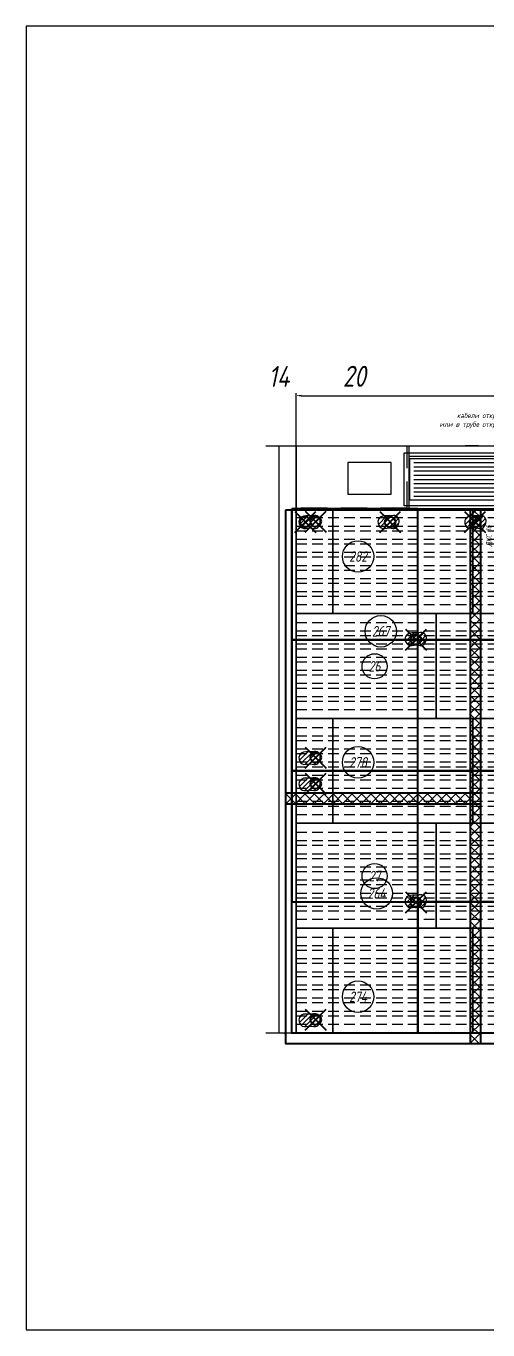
# Model space of a CAD drawing. Header units: millimetres. Extents: x -58926 to 122586, y -58688 to 8347.
# Drawn here: x 106411 to 108612, y -1320 to 4896 of the extents above; entities that cross this region are included whole.
import ezdxf
from ezdxf.enums import TextEntityAlignment as Align

# ---------------------------------------------------------------- set-up
doc = ezdxf.new("R2010")
doc.units = ezdxf.units.MM
doc.header["$PDMODE"] = 35
doc.header["$PDSIZE"] = 50
doc.linetypes.add('DASH2DOT', pattern=[31.75, 12.7, -6.35, 0, -6.35, 0, -6.35])
doc.linetypes.add('DASHED', pattern=[19.05, 12.7, -6.35])
for name, color, linetype in [('01 Черновое', 7, 'Continuous'), ('02 ОВиК', 7, 'Continuous'), ('03 Потолок', 7, 'Continuous'), ('05 Слаботочка', 7, 'Continuous'), ('08 Пож. и техн. сигн.', 7, 'Continuous'), ('10 Перегородки', 7, 'Continuous'), ('101 Крепление', 7, 'Continuous'), ('102 Звукоизоляция', 7, 'Continuous'), ('103 ГВЛ слой 1', 7, 'Continuous'), ('104 ГВЛ слой 2', 7, 'Continuous')]:
    doc.layers.add(name, color=color, linetype=linetype)
doc.layers.add('100 noprint', color=1, linetype='Continuous', plot=False)
doc.styles.get("Standard").update_dxf_attribs({"font": 'arial.ttf'})
doc.styles.add('ГОСТ-ISOCPEUR', font='isocpeui.ttf', dxfattribs={"width": 0.8})
doc.dimstyles.new('ISO-25', dxfattribs={"dimtxt": 2.5, "dimasz": 2.5, "dimexe": 1.25, "dimexo": 0.625, "dimtad": 1, "dimtxsty": 'Standard', "dimcen": 2.5, "dimadec": 0, "dimazin": 0, "dimtfac": 1, "dimtmove": 0, "dimatfit": 3, "dimfxl": 1, "dimarcsym": 0})

# ---------------------------------------------------------------- blocks, each defined once
blk = doc.blocks.new('АП 500х200')
at = {"color": 0, "lineweight": -2}
for p, q in [((-507, 207), (-47, 207)), ((-507, 187), (-47, 187)), ((-507, 167), (-47, 167)), ((-507, 147), (-47, 147)), ((-507, 127), (-47, 127)), ((-507, 107), (-47, 107)), ((-507, 87), (-47, 87)), ((-507, 67), (-47, 67)), ((-507, 47), (-47, 47))]:
    blk.add_line(p, q, dxfattribs=at)
for points in [[(-554, 0), (-554, 254), (0, 254), (0, 0)], [(-527, 27), (-527, 227), (-27, 227), (-27, 27)]]:
    blk.add_lwpolyline(points, close=True, dxfattribs=at)
blk = doc.blocks.new('*D417')
at = {"layer": '01 Черновое', "color": 0, "lineweight": -2}
for p, q in [((107698, 2895.2), (107698, 3146.6)), ((107723, 3134.1), (111253, 3134.1)), ((111278, 2895.2), (111278, 3146.6))]:
    blk.add_line(p, q, dxfattribs=at)
at = {"layer": '01 Черновое', "color": 0}
for points in [[(107723, 3138.3), (107723, 3129.9), (107698, 3134.1)], [(111253, 3129.9), (111253, 3138.3), (111278, 3134.1)]]:
    blk.add_solid(points, dxfattribs=at)
at = {"layer": 'Defpoints', "color": 0}
for p in [(111278, 3134.1), (107698, 2895.2), (111278, 2895.2)]:
    blk.add_point(p, dxfattribs=at)
at = {"layer": '01 Черновое', "color": 0, "insert": (109488, 3156.6), "char_height": 25, "attachment_point": 5, "style": 'ГОСТ-ISOCPEUR'}
blk.add_mtext('3580', dxfattribs=at)

msp = doc.modelspace()

# ---------------------------------------------------------------- hatches: boundary and pattern name
at = {"layer": '101 Крепление'}
h = msp.add_hatch(dxfattribs=at)
h.set_pattern_fill('ANSI31', color=5, scale=5, style=0)
h.set_pattern_definition([(45, (107550.678, 0.033), (-11.22532, 11.22532), [])])
edge = h.paths.add_edge_path()
edge.add_spline(control_points=[(107711.515, 2533.395), (107711.515, 2541.425), (107726.314, 2567.23), (107763.83, 2556.527), (107797.883, 2566.4), (107815.733, 2543.686), (107811.598, 2521.008), (107796.744, 2495.091), (107762.953, 2508.938), (107725.226, 2492.297), (107711.515, 2522.179), (107711.515, 2533.395)], knot_values=[0, 0, 0, 0, 24.09039364, 73.18784754, 99.9877853, 121.68889408, 145.29658819, 167.74643755, 198.18583422, 237.51289388, 271.16090154, 271.16090154, 271.16090154, 271.16090154], degree=3, periodic=1)
h = msp.add_hatch(dxfattribs=at)
h.set_pattern_fill('ANSI31', color=5, scale=5, style=0)
h.set_pattern_definition([(45, (107926.836, 0.033), (-11.22532, 11.22532), [])])
edge = h.paths.add_edge_path()
edge.add_spline(control_points=[(108087.673, 2533.395), (108087.673, 2541.425), (108102.472, 2567.23), (108139.988, 2556.527), (108174.041, 2566.4), (108191.891, 2543.686), (108187.756, 2521.008), (108172.902, 2495.091), (108139.111, 2508.938), (108101.384, 2492.297), (108087.673, 2522.179), (108087.673, 2533.395)], knot_values=[0, 0, 0, 0, 24.09039364, 73.18784754, 99.9877853, 121.68889408, 145.29658819, 167.74643755, 198.18583422, 237.51289388, 271.16090154, 271.16090154, 271.16090154, 271.16090154], degree=3, periodic=1)
h = msp.add_hatch(dxfattribs=at)
h.set_pattern_fill('ANSI31', color=5, scale=5, style=0)
h.set_pattern_definition([(45, (108340.926, 0.033), (-11.22532, 11.22532), [])])
edge = h.paths.add_edge_path()
edge.add_spline(control_points=[(108501.763, 2533.395), (108501.763, 2541.425), (108516.562, 2567.23), (108554.078, 2556.527), (108588.131, 2566.4), (108605.98, 2543.686), (108601.846, 2521.008), (108586.991, 2495.091), (108553.201, 2508.938), (108515.474, 2492.297), (108501.763, 2522.179), (108501.763, 2533.395)], knot_values=[0, 0, 0, 0, 24.09039364, 73.18784754, 99.9877853, 121.68889408, 145.29658819, 167.74643755, 198.18583422, 237.51289388, 271.16090154, 271.16090154, 271.16090154, 271.16090154], degree=3, periodic=1)
h = msp.add_hatch(dxfattribs=at)
h.set_pattern_fill('ANSI31', color=5, scale=5, style=0)
h.set_pattern_definition([(45, (108056.696, -557.913), (-11.22532, 11.22532), [])])
edge = h.paths.add_edge_path()
edge.add_spline(control_points=[(108217.534, 1975.449), (108217.534, 1983.479), (108232.333, 2009.284), (108269.848, 1998.581), (108303.902, 2008.454), (108321.751, 1985.74), (108317.617, 1963.063), (108302.762, 1937.145), (108268.972, 1950.992), (108231.245, 1934.351), (108217.534, 1964.233), (108217.534, 1975.449)], knot_values=[0, 0, 0, 0, 24.09039364, 73.18784754, 99.9877853, 121.68889408, 145.29658819, 167.74643755, 198.18583422, 237.51289388, 271.16090154, 271.16090154, 271.16090154, 271.16090154], degree=3, periodic=1)
h = msp.add_hatch(dxfattribs=at)
h.set_pattern_fill('ANSI31', color=5, scale=5, style=0)
h.set_pattern_definition([(45, (107550.678, -1124.967), (-11.22532, 11.22532), [])])
edge = h.paths.add_edge_path()
edge.add_spline(control_points=[(107711.515, 1408.395), (107711.515, 1416.425), (107726.314, 1442.23), (107763.83, 1431.527), (107797.883, 1441.4), (107815.733, 1418.686), (107811.598, 1396.008), (107796.744, 1370.091), (107762.953, 1383.938), (107725.226, 1367.297), (107711.515, 1397.179), (107711.515, 1408.395)], knot_values=[0, 0, 0, 0, 24.09039364, 73.18784754, 99.9877853, 121.68889408, 145.29658819, 167.74643755, 198.18583422, 237.51289388, 271.16090154, 271.16090154, 271.16090154, 271.16090154], degree=3, periodic=1)
h = msp.add_hatch(dxfattribs=at)
h.set_pattern_fill('ANSI31', color=5, scale=5, style=0)
h.set_pattern_definition([(45, (107550.678, -1249.967), (-11.22532, 11.22532), [])])
edge = h.paths.add_edge_path()
edge.add_spline(control_points=[(107711.515, 1283.395), (107711.515, 1291.425), (107726.314, 1317.23), (107763.83, 1306.527), (107797.883, 1316.4), (107815.733, 1293.686), (107811.598, 1271.008), (107796.744, 1245.091), (107762.953, 1258.938), (107725.226, 1242.297), (107711.515, 1272.179), (107711.515, 1283.395)], knot_values=[0, 0, 0, 0, 24.09039364, 73.18784754, 99.9877853, 121.68889408, 145.29658819, 167.74643755, 198.18583422, 237.51289388, 271.16090154, 271.16090154, 271.16090154, 271.16090154], degree=3, periodic=1)
h = msp.add_hatch(dxfattribs=at)
h.set_pattern_fill('ANSI31', color=5, scale=5, style=0)
h.set_pattern_definition([(45, (108056.696, -1807.913), (-11.22532, 11.22532), [])])
edge = h.paths.add_edge_path()
edge.add_spline(control_points=[(108217.534, 725.449), (108217.534, 733.479), (108232.333, 759.284), (108269.848, 748.581), (108303.902, 758.454), (108321.751, 735.74), (108317.617, 713.063), (108302.762, 687.145), (108268.972, 700.992), (108231.245, 684.351), (108217.534, 714.233), (108217.534, 725.449)], knot_values=[0, 0, 0, 0, 24.09039364, 73.18784754, 99.9877853, 121.68889408, 145.29658819, 167.74643755, 198.18583422, 237.51289388, 271.16090154, 271.16090154, 271.16090154, 271.16090154], degree=3, periodic=1)
h = msp.add_hatch(dxfattribs=at)
h.set_pattern_fill('ANSI31', color=5, scale=5, style=0)
h.set_pattern_definition([(45, (107550.678, -2374.967), (-11.22532, 11.22532), [])])
edge = h.paths.add_edge_path()
edge.add_spline(control_points=[(107711.515, 158.395), (107711.515, 166.425), (107726.314, 192.23), (107763.83, 181.527), (107797.883, 191.4), (107815.733, 168.686), (107811.598, 146.008), (107796.744, 120.091), (107762.953, 133.938), (107725.226, 117.297), (107711.515, 147.179), (107711.515, 158.395)], knot_values=[0, 0, 0, 0, 24.09039364, 73.18784754, 99.9877853, 121.68889408, 145.29658819, 167.74643755, 198.18583422, 237.51289388, 271.16090154, 271.16090154, 271.16090154, 271.16090154], degree=3, periodic=1)
at = {"layer": '102 Звукоизоляция', "linetype": 'Continuous', "ltscale": 10}
h = msp.add_hatch(dxfattribs=at)
h.set_pattern_fill('ANSI37', color=74, scale=10, style=0)
h.paths.add_polyline_path([(108578.004, 1238.676), (108578.004, 2588.676), (108528.004, 2588.676), (108528.004, 1238.676)])
h.paths.add_polyline_path([(108578.004, 1188.676), (108578.004, 1238.676), (108528.004, 1238.676), (108528.004, 1188.676)])
h.paths.add_polyline_path([(108528.004, 1188.676), (108528.004, 1238.676), (107648.004, 1238.676), (107648.004, 1188.676)])
h.paths.add_polyline_path([(108578.004, 95.176), (108578.004, 1188.676), (108528.004, 1188.676), (108528.004, 95.176)])
h.paths.add_polyline_path([(108578.004, 45.176), (108578.004, 95.176), (108528.004, 95.176), (108528.004, 45.176)])

# ---------------------------------------------------------------- linework, layer by layer
at = {"layer": '01 Черновое'}
for p, q in [((107553.323, 2895.176), (111278.004, 2895.176)), ((107698.004, 2895.176), (107698.004, 95.176)), ((107698.004, 95.176), (107698.004, 2895.176)), ((111198.004, 95.176), (107553.323, 95.176)), ((111278.004, 95.176), (107698.004, 95.176))]:
    msp.add_line(p, q, dxfattribs=at)
for points in [[(107698.004, 2595.176), (107873.004, 2595.176), (107873.004, 2095.176), (107698.004, 2095.176)], [(107698.004, 1595.176), (107873.004, 1595.176), (107873.004, 1095.176), (107698.004, 1095.176)], [(107698.004, 595.176), (107873.004, 595.176), (107873.004, 95.176), (107698.004, 95.176)]]:
    msp.add_lwpolyline(points, dxfattribs=at)
for points in [[(107873.004, 2595.176), (108540.004, 2595.176), (108540.004, 2095.176), (107873.004, 2095.176)], [(108540.004, 2595.176), (109207.004, 2595.176), (109207.004, 2095.176), (108540.004, 2095.176)], [(107698.004, 2095.176), (108365.004, 2095.176), (108365.004, 1595.176), (107698.004, 1595.176)], [(108365.004, 2095.176), (109032.004, 2095.176), (109032.004, 1595.176), (108365.004, 1595.176)], [(107873.004, 1595.176), (108540.004, 1595.176), (108540.004, 1095.176), (107873.004, 1095.176)], [(108540.004, 1595.176), (109207.004, 1595.176), (109207.004, 1095.176), (108540.004, 1095.176)], [(107698.004, 1095.176), (108365.004, 1095.176), (108365.004, 595.176), (107698.004, 595.176)], [(108365.004, 1095.176), (109032.004, 1095.176), (109032.004, 595.176), (108365.004, 595.176)], [(107873.004, 595.176), (108540.004, 595.176), (108540.004, 95.176), (107873.004, 95.176)], [(108540.004, 595.176), (109207.004, 595.176), (109207.004, 95.176), (108540.004, 95.176)]]:
    msp.add_lwpolyline(points, close=True, dxfattribs=at)
at = {"layer": '02 ОВиК', "flags": 128}
msp.add_lwpolyline([(107944.155, 2815.176), (107944.155, 2665.176), (108151.086, 2665.176), (108151.086, 2815.176)], close=True, dxfattribs=at)
msp.add_lwpolyline([(107944.155, 2815.176), (107944.155, 2665.176), (108151.086, 2665.176), (108151.086, 2815.176)], close=True, dxfattribs=at)
at = {"layer": '03 Потолок', "linetype": 'DASHED', "ltscale": 10}
for q in [(108228.004, 2895.176), (107698.004, 2598.176)]:
    msp.add_line((108228.004, 2598.176), q, dxfattribs=at)
at = {"layer": '03 Потолок', "lineweight": -2}
for q in [(108237.504, 2895.176), (107698.004, 2588.676)]:
    msp.add_line((108237.504, 2588.676), q, dxfattribs=at)
at = {"layer": '03 Потолок', "ltscale": 5}
msp.add_line((108237.504, 2845.176), (111486.975, 2845.176), dxfattribs=at)
at = {"layer": '10 Перегородки'}
msp.add_line((107618.004, 95.176), (107618.004, 2895.176), dxfattribs=at)
at = {"layer": '100 noprint', "linetype": 'DASHED', "ltscale": 4}
for p, q in [((107698.004, 2552.676), (111278.004, 2552.676)), ((107698.004, 2512.676), (111278.004, 2512.676)), ((107698.004, 2490.176), (111278.004, 2490.176)), ((107698.004, 2450.176), (111278.004, 2450.176)), ((107698.004, 2427.676), (111278.004, 2427.676)), ((107698.004, 2387.676), (111278.004, 2387.676)), ((107698.004, 2365.176), (111278.004, 2365.176)), ((107698.004, 2325.176), (111278.004, 2325.176)), ((107698.004, 2302.676), (111278.004, 2302.676)), ((107698.004, 2262.676), (111278.004, 2262.676)), ((107698.004, 2240.176), (111278.004, 2240.176)), ((107698.004, 2200.176), (111278.004, 2200.176)), ((107698.004, 2177.676), (111278.004, 2177.676)), ((107698.004, 2137.676), (111278.004, 2137.676)), ((107698.004, 2052.676), (111278.004, 2052.676)), ((107698.004, 2012.676), (111278.004, 2012.676)), ((107698.004, 1990.176), (111278.004, 1990.176)), ((107698.004, 1950.176), (111278.004, 1950.176)), ((107698.004, 1927.676), (111278.004, 1927.676)), ((107698.004, 1887.676), (111278.004, 1887.676)), ((107698.004, 1865.176), (111278.004, 1865.176)), ((107698.004, 1825.176), (111278.004, 1825.176)), ((107698.004, 1802.676), (111278.004, 1802.676)), ((107698.004, 1762.676), (111278.004, 1762.676)), ((107698.004, 1740.176), (111278.004, 1740.176)), ((107698.004, 1700.176), (111278.004, 1700.176)), ((107698.004, 1677.676), (111278.004, 1677.676)), ((107698.004, 1637.676), (111278.004, 1637.676)), ((107698.004, 1552.676), (111278.004, 1552.676)), ((107698.004, 1512.676), (111278.004, 1512.676)), ((107698.004, 1490.176), (111278.004, 1490.176)), ((107698.004, 1450.176), (111278.004, 1450.176)), ((107698.004, 1427.676), (111278.004, 1427.676)), ((107698.004, 1387.676), (111278.004, 1387.676)), ((107698.004, 1365.176), (111278.004, 1365.176)), ((107698.004, 1325.176), (111278.004, 1325.176)), ((107698.004, 1302.676), (111278.004, 1302.676)), ((107698.004, 1262.676), (111278.004, 1262.676)), ((107698.004, 1240.176), (111278.004, 1240.176)), ((107698.004, 1200.176), (111278.004, 1200.176)), ((107698.004, 1177.676), (111278.004, 1177.676)), ((107698.004, 1137.676), (111278.004, 1137.676)), ((107698.004, 1052.676), (111278.004, 1052.676)), ((107698.004, 1012.676), (111278.004, 1012.676)), ((107698.004, 990.176), (111278.004, 990.176)), ((107698.004, 950.176), (111278.004, 950.176)), ((107698.004, 927.676), (111278.004, 927.676)), ((107698.004, 887.676), (111278.004, 887.676)), ((107698.004, 865.176), (111278.004, 865.176)), ((107698.004, 825.176), (111278.004, 825.176)), ((107698.004, 802.676), (111278.004, 802.676)), ((107698.004, 762.676), (111278.004, 762.676)), ((107698.004, 740.176), (111278.004, 740.176)), ((107698.004, 700.176), (111278.004, 700.176)), ((107698.004, 677.676), (111278.004, 677.676)), ((107698.004, 637.676), (111278.004, 637.676)), ((107698.004, 552.676), (111278.004, 552.676)), ((107698.004, 512.676), (111278.004, 512.676)), ((107698.004, 490.176), (111278.004, 490.176)), ((107698.004, 450.176), (111278.004, 450.176)), ((107698.004, 427.676), (111278.004, 427.676)), ((107698.004, 387.676), (111278.004, 387.676)), ((107698.004, 365.176), (111278.004, 365.176)), ((107698.004, 325.176), (111278.004, 325.176)), ((107698.004, 302.676), (111278.004, 302.676)), ((107698.004, 262.676), (111278.004, 262.676)), ((107698.004, 240.176), (111278.004, 240.176)), ((107698.004, 200.176), (111278.004, 200.176)), ((107698.004, 177.676), (111278.004, 177.676)), ((107698.004, 137.676), (111278.004, 137.676))]:
    msp.add_line(p, q, dxfattribs=at)
at = {"layer": '100 noprint'}
msp.add_lwpolyline([(106410.774, 4896.337), (106410.774, -1320.331), (112803.73, -1320.331), (112803.73, 4896.337)], close=True, dxfattribs=at)
at = {"layer": '101 Крепление', "color": 5, "start_tangent": (0, 1), "end_tangent": (0, 1)}
for points in [[(107711.515, 2533.395), (107722.63, 2554.768), (107771.361, 2560.753), (107798.161, 2560.753), (107812.054, 2544.082), (107809.916, 2520.571), (107796.654, 2502.457), (107766.231, 2503.472), (107726.904, 2503.472), (107711.515, 2533.395)], [(108087.673, 2533.395), (108098.788, 2554.768), (108147.519, 2560.753), (108174.319, 2560.753), (108188.212, 2544.082), (108186.074, 2520.571), (108172.812, 2502.457), (108142.389, 2503.472), (108103.062, 2503.472), (108087.673, 2533.395)], [(108501.763, 2533.395), (108512.877, 2554.768), (108561.609, 2560.753), (108588.409, 2560.753), (108602.301, 2544.082), (108600.164, 2520.571), (108586.902, 2502.457), (108556.479, 2503.472), (108517.152, 2503.472), (108501.763, 2533.395)], [(108217.534, 1975.449), (108228.648, 1996.823), (108277.379, 2002.807), (108304.179, 2002.807), (108318.072, 1986.136), (108315.935, 1962.625), (108302.672, 1944.511), (108272.25, 1945.526), (108232.923, 1945.526), (108217.534, 1975.449)], [(107711.515, 1408.395), (107722.63, 1429.768), (107771.361, 1435.753), (107798.161, 1435.753), (107812.054, 1419.082), (107809.916, 1395.571), (107796.654, 1377.457), (107766.231, 1378.472), (107726.904, 1378.472), (107711.515, 1408.395)], [(107711.515, 1283.395), (107722.63, 1304.768), (107771.361, 1310.753), (107798.161, 1310.753), (107812.054, 1294.082), (107809.916, 1270.571), (107796.654, 1252.457), (107766.231, 1253.472), (107726.904, 1253.472), (107711.515, 1283.395)], [(108217.534, 725.449), (108228.648, 746.823), (108277.379, 752.807), (108304.179, 752.807), (108318.072, 736.136), (108315.935, 712.625), (108302.672, 694.511), (108272.25, 695.526), (108232.923, 695.526), (108217.534, 725.449)], [(107711.515, 158.395), (107722.63, 179.768), (107771.361, 185.753), (107798.161, 185.753), (107812.054, 169.082), (107809.916, 145.571), (107796.654, 127.457), (107766.231, 128.472), (107726.904, 128.472), (107711.515, 158.395)]]:
    msp.add_spline(points, degree=3, dxfattribs=at)
at = {"layer": '102 Звукоизоляция', "color": 74, "linetype": 'Continuous', "lineweight": 40, "ltscale": 10, "flags": 128}
for points in [[(109928.004, 2945.176), (108767.004, 2945.176), (108767.004, 2588.676), (108528.004, 2588.676), (108528.004, 45.176), (109928.004, 45.176)], [(107648.004, 2588.676), (107648.004, 1188.676), (108578.004, 1188.676), (108578.004, 2588.676)], [(107648.004, 1238.676), (107648.004, 45.176), (108578.004, 45.176), (108578.004, 1238.676)]]:
    msp.add_lwpolyline(points, close=True, dxfattribs=at)
at = {"layer": '102 Звукоизоляция', "color": 74, "linetype": 'DASH2DOT', "ltscale": 5}
for points in [[(111428.004, 2895.176), (108478.004, 2895.176)], [(111428.004, 95.176), (107598.004, 95.176)]]:
    msp.add_lwpolyline(points, dxfattribs=at)
at = {"layer": '102 Звукоизоляция', "color": 74}
for centre in [(108072.376, 1843.772), (108072.376, 843.772)]:
    msp.add_circle(centre, 60, dxfattribs=at)
at = {"layer": '102 Звукоизоляция', "color": 74, "linetype": 'Continuous', "lineweight": 40, "ltscale": 10}
for p in [(107741.79, 2531.364), (108146.397, 2531.364), (108551.004, 2531.364)]:
    msp.add_point(p, dxfattribs=at)
at = {"layer": '103 ГВЛ слой 1', "color": 6, "lineweight": 40}
for points in [[(107678.004, 2595.176), (108878.004, 2595.176), (108878.004, 1345.176), (107678.004, 1345.176)], [(107678.004, 1345.176), (108878.004, 1345.176), (108878.004, 95.176), (107678.004, 95.176)]]:
    msp.add_lwpolyline(points, close=True, dxfattribs=at)
at = {"layer": '103 ГВЛ слой 1', "color": 6}
for centre in [(108101.897, 2010.79), (108082.141, 760.79)]:
    msp.add_circle(centre, 75, dxfattribs=at)
at = {"layer": '103 ГВЛ слой 1', "color": 6, "lineweight": 40}
for p in [(107791.86, 2533.775), (108269.333, 1971.281), (107791.86, 1408.775), (107791.86, 1283.775), (108269.333, 718.393), (107791.86, 158.775)]:
    msp.add_point(p, dxfattribs=at)
at = {"layer": '104 ГВЛ слой 2', "color": 3, "lineweight": 40}
for points in [[(108767.004, 2895.176), (109478.004, 2895.176), (109478.004, 1970.176), (108278.004, 1970.176), (108278.004, 2595.176), (108767.004, 2595.176)], [(107678.004, 2595.176), (107678.004, 1970.176), (108278.004, 1970.176), (108278.004, 2595.176)], [(108278.004, 720.176), (108278.004, 1970.176), (107678.004, 1970.176), (107678.004, 720.176)], [(108278.004, 1970.176), (109478.004, 1970.176), (109478.004, 720.176), (108278.004, 720.176)], [(108278.004, 720.176), (108278.004, 95.176), (107678.004, 95.176), (107678.004, 720.176)], [(109478.004, 720.176), (109478.004, 95.176), (108278.004, 95.176), (108278.004, 720.176)]]:
    msp.add_lwpolyline(points, close=True, dxfattribs=at)
at = {"layer": '104 ГВЛ слой 2', "color": 3}
for centre in [(107993.628, 2367.426), (107993.628, 1385.79), (107993.628, 268.33)]:
    msp.add_circle(centre, 75, dxfattribs=at)

# ---------------------------------------------------------------- block references
at = {"layer": '02 ОВиК'}
msp.add_blockref('АП 500х200', (108767.004, 2608.176), dxfattribs=at)
msp.add_blockref('АП 500х200', (108767.004, 2608.176), dxfattribs=at)

# ---------------------------------------------------------------- texts
at = {"layer": '01 Черновое', "style": 'ГОСТ-ISOCPEUR', "width": 0.8}
for s, p in [('14', (107616.297, 3225.833)), ('20', (107975.412, 3226.61))]:
    msp.add_text(s, height=100, dxfattribs=at).set_placement(p, align=Align.MIDDLE)
at = {"layer": '05 Слаботочка', "insert": (108634.086, 2414.842), "char_height": 25, "width": 270.31285, "attachment_point": 7, "rotation": 90, "style": 'ГОСТ-ISOCPEUR'}
msp.add_mtext('{ДКС 16}', dxfattribs=at)
at = {"layer": '08 Пож. и техн. сигн.', "insert": (108849.549, 3052.007), "char_height": 25, "width": 466.40898, "attachment_point": 3, "style": 'ГОСТ-ISOCPEUR'}
msp.add_mtext('{кабели открыто по стене\\Pили в трубе открыто по стене}', dxfattribs=at)
at = {"layer": '102 Звукоизоляция', "color": 74, "style": 'ГОСТ-ISOCPEUR', "width": 0.8}
for s, p in [('26', (108072.376, 1843.772)), ('27', (108072.376, 843.772))]:
    msp.add_text(s, height=50, dxfattribs=at).set_placement(p, align=Align.MIDDLE)
at = {"layer": '103 ГВЛ слой 1', "color": 6, "style": 'ГОСТ-ISOCPEUR', "width": 0.8}
for s, p in [('267', (108101.897, 2010.79)), ('264', (108082.141, 760.79))]:
    msp.add_text(s, height=50, dxfattribs=at).set_placement(p, align=Align.MIDDLE)
at = {"layer": '104 ГВЛ слой 2', "color": 3, "style": 'ГОСТ-ISOCPEUR', "width": 0.8}
for s, p in [('282', (107993.628, 2367.426)), ('278', (107993.628, 1385.79)), ('274', (107993.628, 268.33))]:
    msp.add_text(s, height=50, dxfattribs=at).set_placement(p, align=Align.MIDDLE)

# ---------------------------------------------------------------- dimensions: what is measured, and where the dimension line sits
at = {"layer": '01 Черновое'}
dim = msp.add_linear_dim(base=(111278.004, 3134.111), p1=(107698.004, 2895.176), p2=(111278.004, 2895.176), dimstyle='ISO-25', override={"dimtxt": 25, "dimasz": 25, "dimexe": 12.5, "dimexo": 0, "dimgap": 10, "dimtxsty": 'ГОСТ-ISOCPEUR'}, dxfattribs=at)
dim.commit()
dim.dimension.update_dxf_attribs({"geometry": '*D417', "text_midpoint": (109488.004, 3156.611)})

doc.saveas('drawing.dxf')
